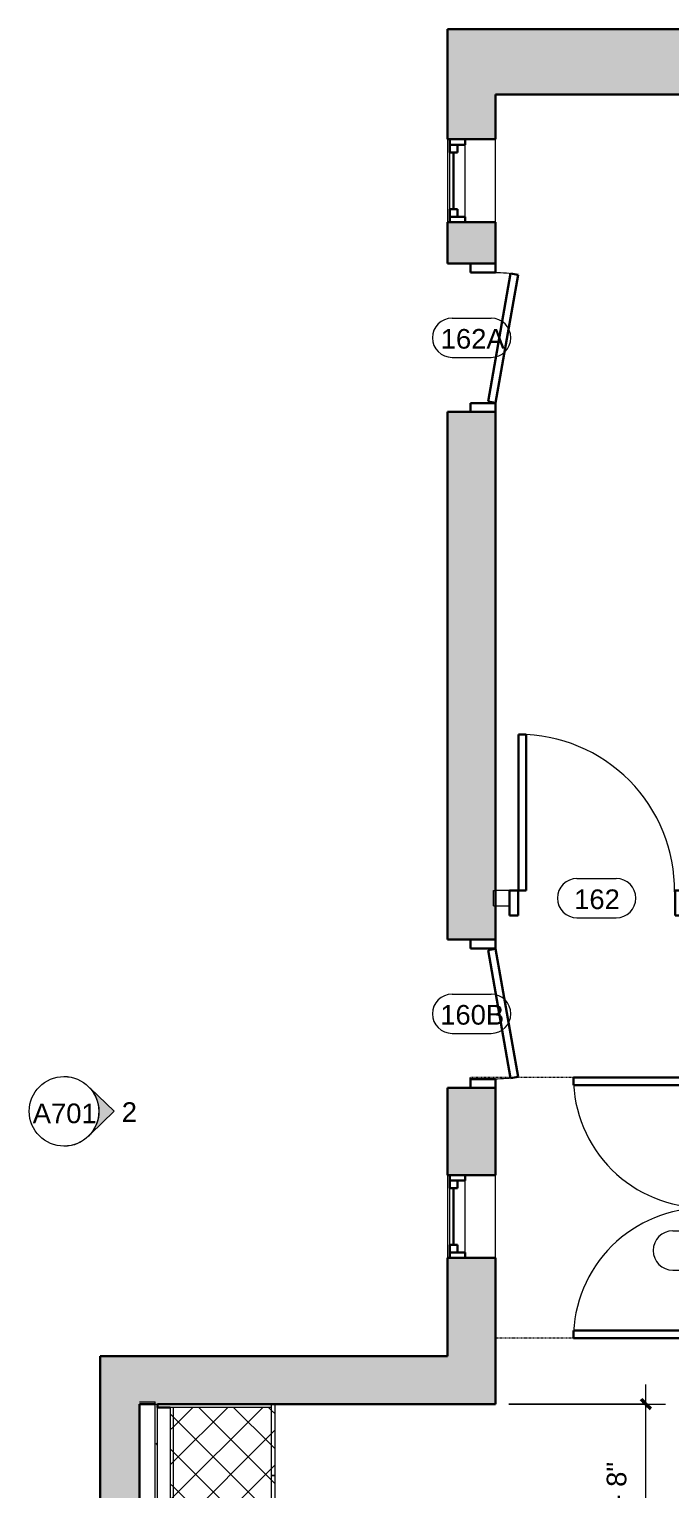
# Model space of a CAD drawing. Header units: inches. Extents: x -545 to 1083, y -2066 to -269.
# Drawn here: x -545.5 to -398.3, y -1777.1 to -1442.2 of the extents above; entities that cross this region are included whole.
import ezdxf

# ---------------------------------------------------------------- set-up
doc = ezdxf.new("R2010")
doc.units = ezdxf.units.IN
doc.header["$MEASUREMENT"] = 0
doc.linetypes.add('Dash', pattern=[0.25, 0.125, -0.125])
for name, color, linetype, lineweight in [('A-ANNO-DIMS', 211, 'Continuous', 9), ('A-ANNO-DIMS-48', 211, 'Continuous', 9), ('A-DOOR', 31, 'Continuous', 18), ('A-DOOR-FRAM', 31, 'Continuous', 30), ('A-DOOR-IDEN', 31, 'Continuous', 9), ('A-GENM', 13, 'Continuous', 18), ('A-GLAZ', 151, 'Continuous', 18), ('A-WALL', 113, 'Continuous', 18), ('A-WALL-PATT', 111, 'Continuous', 18), ('G-ANNO-SYMB', 111, 'Continuous', 9), ('I-WALL', 2, 'Continuous', 18), ('Q-CASE', 31, 'Continuous', 9)]:
    doc.layers.add(name, color=color, linetype=linetype, lineweight=lineweight)
doc.styles.add('Arial', font='arial.ttf', dxfattribs={"height": 4.5})
doc.styles.add('Swis721 Lt BT', font='swissl.ttf', dxfattribs={"height": 4.5})
doc.dimstyles.new('OTJ_-_3_32__Linear__1_2__Tolerance', dxfattribs={"dimscale": 12, "dimtxt": 4.748918, "dimasz": 0.1875, "dimexe": 0.375, "dimexo": 0.25, "dimgap": 0.25, "dimtad": 1, "dimdec": 1, "dimrnd": 0.5, "dimzin": 3, "dimdsep": 46, "dimlunit": 4, "dimtxsty": 'Swis721 Lt BT', "dimblk1": 'OBLIQUE', "dimblk2": 'OBLIQUE', "dimsah": 1, "dimcen": 0.09, "dimdle": 0.375, "dimazin": 0, "dimtfac": 1, "dimtdec": 4, "dimtix": 1, "dimtmove": 0, "dimatfit": 3, "dimfxl": 1, "dimtvp": 1, "dimfrac": 2, "dimtolj": 1, "dimtzin": 0, "dimarcsym": 2})
pattern_1 = [(315, (1792.203, -518.41), (4.006467, 4.006467), []), (45, (1792.203, -518.41), (-4.006467, 4.006467), [])]

# ---------------------------------------------------------------- blocks, each defined once
blk = doc.blocks.new('Single Flush - D1 2_6_ X 8_ - NOT FR-6102241-1ST FLOOR - CONSTRUCTION')
at = {"layer": 'A-DOOR', "color": 8, "lineweight": 30}
for p, q in [((-14.76, -8.95), (14.6, -3.78)), ((14.91, -5.5), (-14.45, -10.68)), ((14.6, -3.78), (14.91, -5.5)), ((-14.45, -10.68), (-14.76, -8.95))]:
    blk.add_line(p, q, dxfattribs=at)
at = {"layer": 'A-DOOR', "lineweight": 9}
blk.add_arc((14.91, -5.5), 29.81, 179.5, 190, dxfattribs=at)
at = {"layer": 'A-DOOR-FRAM', "color": 8}
for p, q in [((-17, 0.25), (-17, -5.5)), ((-17, 0.25), (-15, 0.25)), ((-15, 0.25), (-15, -5.5)), ((15, 0.25), (15, -5.5)), ((15, 0.25), (17, 0.25)), ((17, 0.25), (17, -5.5)), ((-17, -5.5), (-15, -5.5)), ((15, -5.5), (17, -5.5))]:
    blk.add_line(p, q, dxfattribs=at)
blk = doc.blocks.new('Single Flush - D1 2_6_ X 6_8_ - NOT FR-6102216-1ST FLOOR - CONSTRUCTION')
at = {"layer": 'A-DOOR', "color": 8, "lineweight": 30}
for p, q in [((-14.45, 10.68), (-14.76, 8.95)), ((14.91, 5.5), (-14.45, 10.68)), ((-14.76, 8.95), (14.6, 3.78)), ((14.6, 3.78), (14.91, 5.5))]:
    blk.add_line(p, q, dxfattribs=at)
at = {"layer": 'A-DOOR', "lineweight": 9}
blk.add_arc((14.91, 5.5), 29.81, 170, 180.5, dxfattribs=at)
at = {"layer": 'A-DOOR-FRAM', "color": 8}
for p, q in [((-17, -0.25), (-17, 5.5)), ((-17, 5.5), (-15, 5.5)), ((-15, -0.25), (-15, 5.5)), ((15, -0.25), (15, 5.5)), ((15, 5.5), (17, 5.5)), ((17, -0.25), (17, 5.5)), ((-17, -0.25), (-15, -0.25)), ((15, -0.25), (17, -0.25))]:
    blk.add_line(p, q, dxfattribs=at)
blk = doc.blocks.new('Window-Double-Hung - 1_ 7_  X 52_-5644119-1ST FLOOR - CONSTRUCTION')
at = {"layer": 'A-GLAZ', "color": 8, "lineweight": 30}
for p, q in [((-9.5, 5.5), (-9.5, -5.5)), ((-9.5, 5), (-6.5, 5)), ((-8.25, 5), (-8.25, 1.5)), ((-6.5, 5), (-6.5, 3.25)), ((-6.5, 4.125), (6.5, 4.125)), ((6.5, 5), (9.5, 5)), ((6.5, 5), (6.5, 3.25)), ((8.25, 5), (8.25, 1.5)), ((9.5, -5.5), (9.5, 5.5)), ((-9.5, 1.5), (-8.25, 1.5)), ((-8.25, 3.25), (-6.5, 3.25)), ((8.25, 3.25), (6.5, 3.25)), ((8.25, 1.5), (9.5, 1.5))]:
    blk.add_line(p, q, dxfattribs=at)
at = {"layer": 'A-GLAZ'}
for p, q in [((9.5, 5.5), (-9.5, 5.5)), ((-9.5, -5.5), (9.5, -5.5))]:
    blk.add_line(p, q, dxfattribs=at)
at = {"layer": 'A-GLAZ', "lineweight": 9}
for p, q in [((-6.5, 5), (6.5, 5)), ((-8.25, 1.5), (8.25, 1.5))]:
    blk.add_line(p, q, dxfattribs=at)
blk = doc.blocks.new('Single Flush - D1 3_ X 8_  - NOT FR-6102174-1ST FLOOR - CONSTRUCTION')
at = {"layer": 'A-DOOR', "lineweight": 30}
for p, q in [((16.15625, -1.75), (17.90625, -1.75)), ((16.15625, -37.5625), (16.15625, -1.75)), ((17.90625, -1.75), (17.90625, -37.5625)), ((17.90625, -37.5625), (16.15625, -37.5625))]:
    blk.add_line(p, q, dxfattribs=at)
at = {"layer": 'A-DOOR', "lineweight": 9}
blk.add_arc((17.90625, -1.75), 35.8125, 179.5, 270, dxfattribs=at)
at = {"layer": 'A-DOOR-FRAM'}
for p, q in [((-20, 4), (-20, -1.75)), ((-20, 4), (-18, 4)), ((-18, 4), (-18, -1.75)), ((18.000004, 4), (18.000004, -1.75)), ((18.000004, 4), (20.000004, 4)), ((20.000004, 4), (20.000004, -1.75)), ((-20, -1.75), (-18, -1.75)), ((18.000004, -1.75), (20.000004, -1.75))]:
    blk.add_line(p, q, dxfattribs=at)
blk = doc.blocks.new('Double Flush - D2 5_ X 8_-6101976-1ST FLOOR - CONSTRUCTION')
at = {"layer": 'A-DOOR', "lineweight": 30}
for p, q in [((-29.91, 32.06), (-28.16, 32.06)), ((-29.91, 2.25), (-29.91, 32.06)), ((-28.16, 32.06), (-28.16, 2.25)), ((28.16, 32.06), (28.16, 2.25)), ((29.91, 32.06), (28.16, 32.06)), ((29.91, 2.25), (29.91, 32.06)), ((-28.16, 2.25), (-29.91, 2.25)), ((28.16, 2.25), (29.91, 2.25))]:
    blk.add_line(p, q, dxfattribs=at)
at = {"layer": 'A-DOOR', "lineweight": 9}
for centre, start, end in [((-29.91, 2.25), 359.5, 90), ((29.91, 2.25), 90, 180.5)]:
    blk.add_arc(centre, 29.81, start, end, dxfattribs=at)
at = {"layer": 'A-DOOR-FRAM'}
for p, q in [((-32, 2.25), (-30, 2.25)), ((-32, 2.25), (-32, 1.75)), ((-32, 1.75), (-31.5, 1.75)), ((-31.5, -1.75), (-31.5, 1.75)), ((-30, -2.25), (-30, 2.25)), ((30, -2.25), (30, 2.25)), ((30, 2.25), (32, 2.25)), ((31.5, 1.75), (32, 1.75)), ((31.5, -1.75), (31.5, 1.75)), ((32, 2.25), (32, 1.75)), ((-32, -1.75), (-31.5, -1.75)), ((-32, -2.25), (-32, -1.75)), ((-32, -2.25), (-30, -2.25)), ((30, -2.25), (32, -2.25)), ((31.5, -1.75), (32, -1.75)), ((32, -2.25), (32, -1.75))]:
    blk.add_line(p, q, dxfattribs=at)
at = {"layer": 'A-GENM', "linetype": 'Dash', "lineweight": 9}
for p, q in [((27.5, 55.75), (29.91, 55.75)), ((29.91, 1.75), (29.91, 55.75)), ((-29.91, 1.75), (-29.91, 49.92)), ((29.87, 1.75), (29.91, 1.75)), ((-29.91, -1.75), (-29.91, -33.5)), ((29.87, -1.75), (29.91, -1.75)), ((29.91, -1.75), (29.91, -33.5)), ((-29.91, -37), (-29.91, -43.75)), ((0.09, -43.75), (-29.91, -43.75)), ((0.09, -43.75), (13.18, -43.75))]:
    blk.add_line(p, q, dxfattribs=at)
blk = doc.blocks.new('CW Cupbd1 - Fridge 80_h x 24_d - 2 Doors 2-5962834-1ST FLOOR - CONSTRUCTION')
at = {"layer": 'Q-CASE'}
h = blk.add_hatch(dxfattribs=at)
h.set_pattern_fill('FP_23', color=256, style=0, pattern_type=2)
h.set_pattern_definition(pattern_1)
h.paths.add_polyline_path([(2.75, -5.31), (2.75, -6.06), (34, -6.06), (34, -5.31), (4.68, -5.31)], flags=0)
h = blk.add_hatch(dxfattribs=at)
h.set_pattern_fill('FP_23', color=256, style=0, pattern_type=2)
h.set_pattern_definition(pattern_1)
h.paths.add_polyline_path([(2.75, -6.06), (2.75, -28.56), (34, -28.56), (34, -6.06), (4.68, -6.06)], flags=0)
h = blk.add_hatch(dxfattribs=at)
h.set_pattern_fill('FP_23', color=256, style=0, pattern_type=2)
h.set_pattern_definition(pattern_1)
h.paths.add_polyline_path([(2, -28.56), (2, -29.31), (18.37, -29.31), (18.37, -28.56), (4.68, -28.56)], flags=0)
h = blk.add_hatch(dxfattribs=at)
h.set_pattern_fill('FP_23', color=256, style=0, pattern_type=2)
h.set_pattern_definition(pattern_1)
h.paths.add_polyline_path([(18.37, -29.31), (34.75, -29.31), (34.75, -28.56), (18.37, -28.56)], flags=0)
at = {"layer": 'Q-CASE', "lineweight": 30}
for p, q in [((2.75, -2.36), (2, -2.36)), ((2.75, -5.31), (2.75, -2.36)), ((34.75, -2.36), (34, -2.36)), ((34, -2.36), (34, -5.31)), ((34.75, -28.56), (34.75, -2.36)), ((2, -16.24), (2, -28.56))]:
    blk.add_line(p, q, dxfattribs=at)
at = {"layer": 'Q-CASE'}
for p, q in [((34, -5.31), (2.75, -5.31)), ((2.75, -5.31), (2.75, -6.06)), ((2.75, -6.06), (2.75, -28.56)), ((2.75, -6.06), (34, -6.06)), ((34, -6.06), (34, -5.31)), ((34, -28.56), (34, -6.06)), ((2, -28.56), (18.37, -28.56)), ((2, -28.56), (2, -29.31)), ((18.37, -29.31), (2, -29.31)), ((18.37, -29.31), (18.37, -28.56)), ((18.37, -28.56), (34.75, -28.56)), ((18.37, -28.56), (18.37, -29.31)), ((34.75, -29.31), (18.37, -29.31)), ((34.75, -29.31), (34.75, -28.56))]:
    blk.add_line(p, q, dxfattribs=at)
blk = doc.blocks.new('Elevation - Filled Arrow 2-347888-1ST FLOOR - CONSTRUCTION')
at = {"layer": 'G-ANNO-SYMB'}
blk.add_circle((0, 0), 0.1664, dxfattribs=at)
blk = doc.blocks.new('Elevation - Filled Arrow-151867-1ST FLOOR - CONSTRUCTION')
at = {"layer": 'G-ANNO-SYMB'}
h = blk.add_hatch(color=256, dxfattribs=at)
edge = h.paths.add_edge_path(flags=0)
edge.add_line((0, 0.2393), (0.1103, 0.1247))
edge.add_arc((-0.0002, -0.0002), 0.1667, 48.49802, 130.55707)
edge.add_line((-0.1085, 0.1265), (0, 0.2393))
for p, q in [((0, 0.2393), (-0.1085, 0.1265)), ((-0.1084, 0.1266), (0, 0.2393)), ((0, 0.2393), (-0.1084, 0.1266)), ((0, 0.2393), (0.11, 0.1249)), ((0.1103, 0.1247), (0, 0.2393))]:
    blk.add_line(p, q, dxfattribs=at)
blk.add_arc((-0.0002, -0.0002), 0.1667, 48.49802, 130.55707, dxfattribs=at)
blk.add_ellipse((-0.0002, -0.0001), major_axis=(-0.1667, 0), ratio=0.999376, start_param=3.141593, end_param=6.283185, dxfattribs=at)
blk = doc.blocks.new('Door Tag - Door Tag-41184-1ST FLOOR - CONSTRUCTION')
at = {"layer": 'A-DOOR-IDEN'}
for p, q in [((-0.09375, 0.09375), (0.09375, 0.09375)), ((-0.09375, -0.09375), (0.09375, -0.09375))]:
    blk.add_line(p, q, dxfattribs=at)
for centre, start, end in [((-0.09375, 0), 90, 270), ((0.09375, 0), 270, 90)]:
    blk.add_arc(centre, 0.09375, start, end, dxfattribs=at)
blk = doc.blocks.new('DIMBLOCK34-1ST FLOOR - CONSTRUCTION')
at = {"layer": 'A-ANNO-DIMS-48'}
for p, q in [((-403.95, -1805.94), (-403.95, -1752.94)), ((-435.45, -1757.44), (-399.45, -1757.44)), ((-403.95, -1757.44), (-435.45, -1757.44)), ((-408.3, -1801.44), (-399.45, -1801.44)), ((-403.95, -1801.44), (-408.3, -1801.44))]:
    blk.add_line(p, q, dxfattribs=at)
at = {"layer": 'A-ANNO-DIMS-48', "lineweight": 50}
for p, q in [((-403.95, -1757.44), (-405.08, -1756.31)), ((-403.95, -1757.44), (-402.83, -1758.56)), ((-403.95, -1801.44), (-405.08, -1800.31)), ((-403.95, -1801.44), (-402.83, -1802.56))]:
    blk.add_line(p, q, dxfattribs=at)
at = {"layer": 'A-ANNO-DIMS-48', "color": 0, "insert": (-412.96, -1786.71), "char_height": 4.5, "width": 17.4579, "attachment_point": 1, "rotation": 90, "line_spacing_factor": 1.005062, "style": 'Swis721 Lt BT'}
blk.add_mtext('3\' - 8"', dxfattribs=at)
blk = doc.blocks.new('_Oblique')
at = {"color": 0, "linetype": 'ByBlock', "lineweight": -2}
blk.add_line((-0.5, -0.5), (0.5, 0.5), dxfattribs=at)

msp = doc.modelspace()

# ---------------------------------------------------------------- hatches: boundary and pattern name
at = {"layer": 'A-WALL-PATT', "lineweight": 9}
h = msp.add_hatch(color=7, dxfattribs=at)
h.paths.add_polyline_path([(-438.45, -1746.44), (-438.45, -1723.94), (-449.45, -1723.94), (-449.45, -1746.44)], flags=0)
h.paths.add_polyline_path([(-449.45, -1704.94), (-438.45, -1704.94), (-438.45, -1684.95), (-449.45, -1684.95)], flags=0)
h.paths.add_polyline_path([(-449.45, -1650.95), (-438.45, -1650.95), (-438.45, -1529.95), (-449.45, -1529.95)], flags=0)
h.paths.add_polyline_path([(-438.45, -1495.95), (-438.45, -1486.45), (-449.45, -1486.45), (-449.45, -1495.95)], flags=0)
h.paths.add_polyline_path([(-449.45, -1467.45), (-438.45, -1467.45), (-438.45, -1442.2), (-449.45, -1442.2), (-449.45, -1445.34)], flags=0)
for points in [[(-295.32, -1457.2), (-277.95, -1457.2), (-277.95, -1442.2), (-438.45, -1442.2), (-438.45, -1457.2), (-297.78, -1457.2)], [(-522.77, -1925.58), (-520.17, -1925.58), (-520.17, -1746.44), (-529.17, -1746.44), (-529.17, -1925.58)], [(-485.67, -1757.44), (-485.67, -1746.44), (-520.17, -1746.44), (-520.17, -1757.44), (-516.05, -1757.44)], [(-485.67, -1757.44), (-438.45, -1757.44), (-438.45, -1746.44), (-485.67, -1746.44)]]:
    msp.add_hatch(color=7, dxfattribs=at).paths.add_polyline_path(points, flags=0)
h = msp.add_hatch(dxfattribs=at)
h.set_pattern_fill('FP_1', color=256, style=0, pattern_type=2)
h.set_pattern_definition([(0, (0, 0), (15.36, 3.84), [0.634, -10.886, 0.634, -10.886, -61.44]), (0, (0, 0), (15.36, 3.84), [-23.04, 0.634, -22.406, 0.634, -10.886, -26.88]), (0, (0, 0), (15.36, 3.84), [-57.6, 0.634, -7.046, 0.634, -18.566]), (120, (5.76, 1.92), (-11.0055376, 11.38215), [0.634, -10.886, 0.634, -10.886, -61.44]), (120, (5.76, 1.92), (-11.0055376, 11.38215), [-23.04, 0.634, -22.406, 0.634, -10.886, -26.88]), (120, (5.76, 1.92), (-11.0055376, 11.38215), [-57.6, 0.634, -7.046, 0.634, -18.566]), (240, (7.68, 9.6), (-4.3544624, -15.22215), [0.634, -10.886, 0.634, -10.886, -61.44]), (240, (7.68, 9.6), (-4.3544624, -15.22215), [-23.04, 0.634, -22.406, 0.634, -10.886, -26.88]), (240, (7.68, 9.6), (-4.3544624, -15.22215), [-57.6, 0.634, -7.046, 0.634, -18.566])])
h.paths.add_polyline_path([(-516.05, -1914.58), (-516.05, -1757.44), (-516.55, -1757.44), (-516.55, -1914.58)], flags=0)

# ---------------------------------------------------------------- linework, layer by layer
at = {"layer": 'A-WALL', "color": 8, "lineweight": 30}
for p, q in [((-449.45, -1442.2), (-449.45, -1467.45)), ((-277.95, -1442.2), (-449.45, -1442.2)), ((-438.45, -1467.45), (-438.45, -1457.2)), ((-438.45, -1457.2), (-295.32, -1457.2)), ((-449.45, -1486.45), (-449.45, -1495.95)), ((-438.45, -1495.95), (-438.45, -1486.45)), ((-449.45, -1495.95), (-438.45, -1495.95)), ((-438.45, -1529.95), (-449.45, -1529.95)), ((-449.45, -1529.95), (-449.45, -1650.95)), ((-438.45, -1650.95), (-438.45, -1529.95)), ((-449.45, -1650.95), (-438.45, -1650.95)), ((-438.45, -1684.95), (-449.45, -1684.95)), ((-449.45, -1684.95), (-449.45, -1704.94)), ((-438.45, -1704.94), (-438.45, -1684.95)), ((-449.45, -1723.94), (-449.45, -1746.44)), ((-438.45, -1757.44), (-438.45, -1723.94)), ((-529.17, -1746.44), (-529.17, -1925.58)), ((-449.45, -1746.44), (-529.17, -1746.44)), ((-520.17, -1757.44), (-516.55, -1757.44)), ((-520.17, -1914.58), (-520.17, -1757.44)), ((-516.05, -1757.44), (-438.45, -1757.44))]:
    msp.add_line(p, q, dxfattribs=at)
at = {"layer": 'A-WALL'}
for p, q in [((-438.95, -1639.7), (-438.45, -1639.7)), ((-438.95, -1643.2), (-438.45, -1643.2)), ((-516.55, -1915.08), (-516.55, -1756.94))]:
    msp.add_line(p, q, dxfattribs=at)
at = {"layer": 'A-WALL', "color": 55}
msp.add_line((-516.55, -1757.44), (-516.05, -1757.44), dxfattribs=at)
at = {"layer": 'I-WALL', "lineweight": 9}
for p, q in [((-438.95, -1643.2), (-438.95, -1639.7)), ((-520.17, -1756.94), (-516.55, -1756.94))]:
    msp.add_line(p, q, dxfattribs=at)
at = {"layer": 'I-WALL'}
for p, q in [((-435.28, -1639.7), (-438.45, -1639.7)), ((-435.28, -1643.2), (-435.28, -1639.7)), ((-438.45, -1643.2), (-435.28, -1643.2)), ((-516.05, -1790.21), (-516.05, -1757.44))]:
    msp.add_line(p, q, dxfattribs=at)

# ---------------------------------------------------------------- block references
at = {"layer": 'A-DOOR'}
for name, p, rotation in [('Single Flush - D1 2_6_ X 6_8_ - NOT FR-6102216-1ST FLOOR - CONSTRUCTION', (-443.95, -1512.95), 269.9999999999999), ('Single Flush - D1 3_ X 8_  - NOT FR-6102174-1ST FLOOR - CONSTRUCTION', (-415.28, -1641.45), 180), ('Single Flush - D1 2_6_ X 8_ - NOT FR-6102241-1ST FLOOR - CONSTRUCTION', (-443.95, -1667.95), 89.99999999999991), ('Double Flush - D2 5_ X 8_-6101976-1ST FLOOR - CONSTRUCTION', (-388.53, -1712.45), 89.99999999999991)]:
    msp.add_blockref(name, p, dxfattribs=dict(at, rotation=rotation))
at = {"layer": 'A-DOOR-IDEN', "xscale": 47.99999999999997, "yscale": 47.99999999999997, "zscale": 47.99999999999997}
for p in [(-443.95, -1512.95), (-415.28, -1641.45), (-443.95, -1667.95), (-393.28, -1722.23)]:
    msp.add_blockref('Door Tag - Door Tag-41184-1ST FLOOR - CONSTRUCTION', p, dxfattribs=at)
at = {"layer": 'A-GLAZ', "rotation": 89.99999999999991}
for p in [(-443.95, -1476.95), (-443.95, -1714.44)]:
    msp.add_blockref('Window-Double-Hung - 1_ 7_  X 52_-5644119-1ST FLOOR - CONSTRUCTION', p, dxfattribs=at)
at = {"layer": 'G-ANNO-SYMB', "xscale": 47.99999999999997, "yscale": 47.99999999999997, "zscale": 47.99999999999997}
msp.add_blockref('Elevation - Filled Arrow 2-347888-1ST FLOOR - CONSTRUCTION', (-537.47, -1690.32), dxfattribs=at)
at = {"layer": 'G-ANNO-SYMB', "extrusion": (0, 0, -1), "xscale": 47.99999999999997, "yscale": 47.99999999999997, "zscale": 47.99999999999997, "rotation": 90.0000000000005}
msp.add_blockref('Elevation - Filled Arrow-151867-1ST FLOOR - CONSTRUCTION', (537.47, -1690.32), dxfattribs=at)
at = {"layer": 'Q-CASE', "rotation": 89.99999999999973}
msp.add_blockref('CW Cupbd1 - Fridge 80_h x 24_d - 2 Doors 2-5962834-1ST FLOOR - CONSTRUCTION', (-518.41, -1792.2), dxfattribs=at)

# ---------------------------------------------------------------- texts
at = {"layer": 'A-DOOR-IDEN', "char_height": 4.5, "attachment_point": 1, "style": 'Swis721 Lt BT'}
for s, insert, width in [('162A', (-451.04, -1510.94), 16.968), ('162', (-420.43, -1639.44), 12.2715), ('160B', (-451.16, -1665.94), 17.271)]:
    msp.add_mtext(s, dxfattribs=dict(at, insert=insert, width=width))
at = {"layer": 'G-ANNO-SYMB', "char_height": 4.5, "attachment_point": 1}
for s, insert, width, style in [('A701', (-544.65, -1688.54), 17.877, 'Arial'), ('2', (-524.22, -1688.24), 4.0905, 'Swis721 Lt BT')]:
    msp.add_mtext(s, dxfattribs=dict(at, insert=insert, width=width, style=style))

# ---------------------------------------------------------------- dimensions: what is measured, and where the dimension line sits
at = {"layer": 'A-ANNO-DIMS'}
dim = msp.add_linear_dim(base=(-403.95, -1757.44), p1=(-411.3, -1801.44), p2=(-438.45, -1757.44), angle=90, dimstyle='OTJ_-_3_32__Linear__1_2__Tolerance', override={"dimpost": '<>', "dimfxl": 51.702191}, dxfattribs=at)
dim.commit()
dim.dimension.update_dxf_attribs({"geometry": 'DIMBLOCK34-1ST FLOOR - CONSTRUCTION', "text_midpoint": (-409.27, -1779.44)})

doc.saveas('drawing.dxf')
